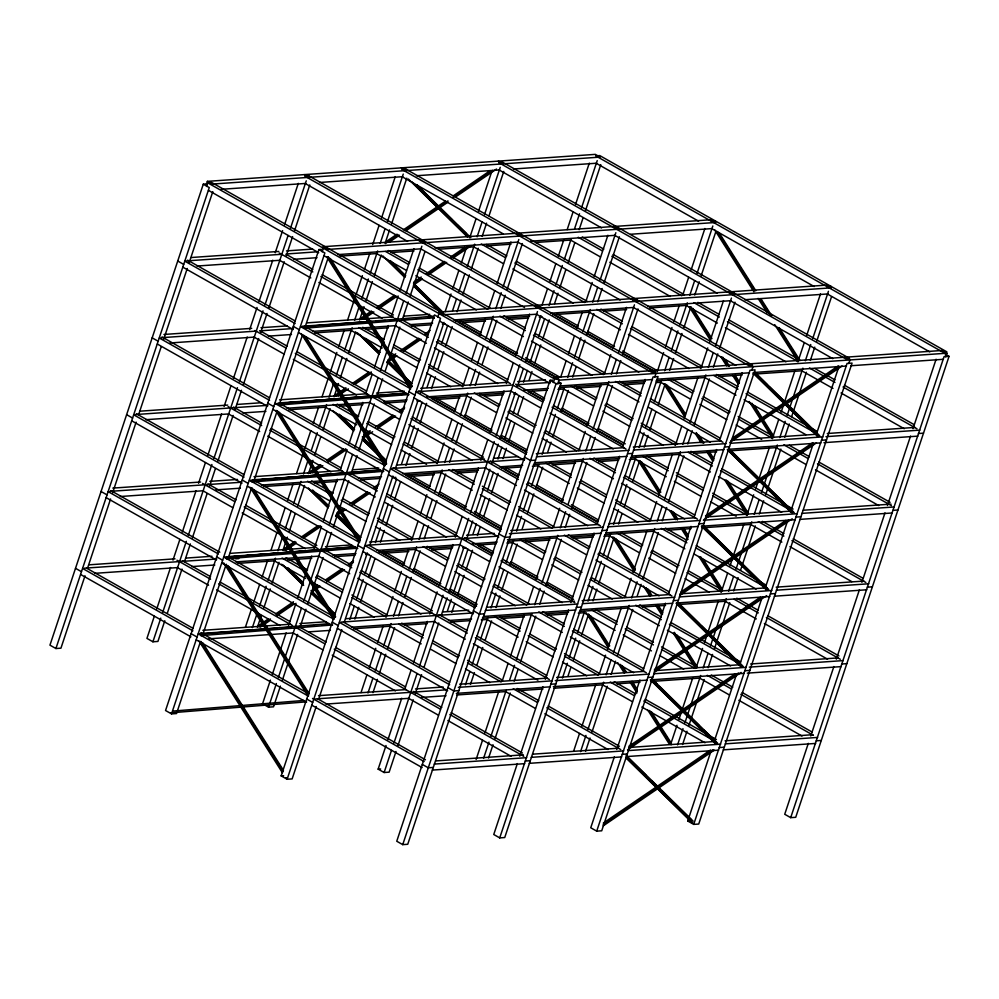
<?xml version="1.0" encoding="UTF-8"?>
<svg xmlns="http://www.w3.org/2000/svg" width="999" height="999" viewBox="0 0 999 999"><rect width="100%" height="100%" fill="white"/><g stroke="black" fill="none" stroke-linecap="round" stroke-linejoin="round"><path stroke-width="1.5" d="M207.043 183.941L203.284 184.203L49.95 645.154L55.919 648.526L60.939 648.176L85.015 575.786M206.169 184.952L207.367 181.356L595.342 154.37L600.162 157.105L212.188 184.078L207.367 181.356M206.556 186.451L207.755 182.854L211.8 182.567L558.603 378.671L554.57 378.946L207.755 182.854M55.919 648.526L209.266 187.575L203.284 184.203M87.475 568.394L110.577 498.963M112.537 493.044L136.126 422.14M138.586 414.747L161.189 346.79M163.649 339.398L187.238 268.481M189.211 262.575L212.799 191.658M154.321 616.246L146.94 638.398L152.909 641.783L157.929 641.433L164.81 620.754M156.768 608.853L170.529 567.494M172.989 560.102L179.87 539.423M182.33 532.03L196.091 490.659M198.551 483.279L205.432 462.599M207.879 455.207L221.641 413.836M224.101 406.456L230.981 385.764M233.441 378.384L247.203 337.013M249.663 329.633L257.03 307.467M258.991 301.561L272.752 260.19M275.212 252.797L282.592 230.644M284.553 224.738L298.314 183.366M152.909 641.783L160.777 618.144M162.75 612.237L186.338 541.321M188.299 535.414L211.888 464.498M213.861 458.578L237.45 387.674M239.41 381.755L262.999 310.839M264.972 304.932L288.074 235.502M290.522 228.109L306.256 180.831M167.27 613.361L182.005 569.043M184.465 561.65L190.359 543.931M192.332 538.011L207.068 493.693M209.528 486.301L215.434 468.581M217.882 461.188L233.117 415.397M235.09 409.478L241.471 390.272M243.444 384.365L258.679 338.561M260.639 332.655L267.033 313.449M268.993 307.542L284.228 261.738M286.201 255.831L292.595 236.626M294.555 230.719L309.79 184.915M321.391 249.388L318.893 249.563L165.547 710.514L171.528 713.885L176.536 713.548L200.125 642.632M322.165 251.823L323.364 248.214L327.397 247.939M171.528 713.885L324.862 252.947L318.893 249.563M203.072 633.766L226.174 564.323M228.147 558.416L251.236 488.973M253.696 481.593L277.285 410.676M279.258 404.77L302.347 335.327M305.307 326.461L328.396 257.03M245.404 627.235L251.311 609.502M253.758 602.11L259.665 584.39M262.125 576.997L267.52 560.751M270.966 550.399L276.86 532.679M279.32 525.287L285.214 507.554M287.675 500.174L293.082 483.916M296.528 473.576L302.909 454.37M304.882 448.464L310.776 430.731M313.236 423.351L318.644 407.093M322.078 396.753L328.471 377.547M330.432 371.64L336.825 352.435M338.786 346.528L344.193 330.269M347.64 319.93L354.021 300.724M355.994 294.817L362.375 275.612M364.348 269.693L369.755 253.446M372.702 244.58L379.083 225.374M381.543 217.994L395.304 176.623M252.36 627.647L256.793 614.36M259.74 605.494L266.121 586.288M268.094 580.369L275.462 558.216M277.922 550.824L282.342 537.524M285.289 528.671L291.196 510.939M293.644 503.546L301.024 481.393M303.484 474.001L307.904 460.701M311.338 450.362L317.245 432.629M319.205 426.723L326.573 404.558M329.033 397.177L333.454 383.878M336.401 375.012L342.307 357.292M344.755 349.9L352.135 327.734M354.595 320.354L359.016 307.055M361.963 298.189L368.356 278.983M370.317 273.077L377.684 250.911M380.144 243.531L385.065 228.759M387.525 221.366L403.246 174.088M257.38 627.297L261.313 615.484M263.761 608.091L270.155 588.886M272.115 582.979L278.996 562.3M282.929 550.474L287.362 537.187M289.323 531.268L295.217 513.548M297.677 506.156L304.558 485.477M308.491 473.651L312.912 460.352M314.872 454.445L320.779 436.713M323.239 429.333L330.12 408.653M334.041 396.828L338.474 383.529M340.434 377.622L346.828 358.416M348.788 352.51L355.669 331.818M359.603 320.005L364.023 306.705M365.996 300.799L372.377 281.593M374.35 275.687L381.231 254.995M385.152 243.182L389.585 229.882M391.546 223.976L406.78 178.172M270.404 680.132L262.55 703.771L268.519 707.142L273.526 706.805L280.407 686.113M272.377 674.225L286.139 632.854M288.599 625.474L295.966 603.309M297.927 597.402L311.688 556.031M314.148 548.638L321.516 526.485M323.489 520.579L337.25 479.208M340.197 470.342L347.078 449.662M349.038 443.743L362.799 402.385M365.759 393.519L372.14 374.313M374.6 366.92L381.968 344.767M382.954 341.808L388.361 325.562M391.308 316.695L398.189 296.004M400.162 290.097L413.911 248.726M268.519 707.142L276.386 683.516M278.346 677.597L301.448 608.166M303.908 600.774L326.998 531.343M329.458 523.951L352.56 454.508M355.02 447.127L378.109 377.684M380.569 370.304L403.671 300.861M406.131 293.481L421.853 246.204M282.38 680.207L297.615 634.402M300.075 627.022L305.969 609.29M307.929 603.384L323.164 557.579M325.624 550.199L331.518 532.467M333.491 526.56L348.726 480.756M351.186 473.376L357.08 455.644M359.041 449.737L374.275 403.933M376.735 396.541L382.629 378.821M385.09 371.428L399.837 327.11M402.297 319.717L408.191 301.985M410.152 296.079L424.9 251.76M281.156 775.886L434.49 314.935L440.472 318.306L287.125 779.257L281.156 775.886L283.666 775.711M437.762 317.183L438.961 313.586L443.007 313.299M445.117 311.713L451.011 293.981M452.984 288.074L458.878 270.342M461.338 262.949L466.246 248.177M469.692 237.837L476.086 218.631M478.533 211.251L491.808 171.353M316.221 706.518L292.145 778.908L287.125 779.257M318.681 699.125L341.783 629.695M344.23 622.302L367.332 552.872M369.792 545.479L392.894 476.036M395.342 468.656L417.957 400.699M420.417 393.306L444.006 322.39M349.85 619.43L354.27 606.131M356.73 598.751L363.124 579.545M365.085 573.626L370.979 555.906M375.412 542.607L380.319 527.834M382.292 521.928L388.186 504.195M390.646 496.803L396.541 479.083M401.448 464.298L405.382 452.485M407.842 445.092L414.235 425.886M416.196 419.98L422.09 402.247M427.01 387.475L430.944 375.661M433.404 368.269L439.298 350.549M441.758 343.156L447.652 325.424M452.572 310.652L456.493 298.838M458.953 291.446L464.847 273.714M467.307 266.333L474.687 244.168M477.135 236.788L482.055 222.015M484.515 214.623L500.237 167.345M354.857 619.08L358.791 607.267M360.764 601.348L366.658 583.628M369.118 576.236L375.012 558.503M380.419 542.257L384.353 530.444M386.313 524.525L392.707 505.319M394.667 499.413L400.562 481.68M405.969 465.434L409.902 453.608M411.875 447.702L418.256 428.496M420.229 422.589L426.61 403.384M431.531 388.611L435.464 376.785M437.924 369.405L443.818 351.673M445.779 345.766L452.172 326.561M457.08 311.788L461.014 299.962M462.987 294.056L469.368 274.85M471.341 268.943L478.221 248.252M482.155 236.438L486.575 223.139M489.035 215.747L503.771 171.428M361.014 692.594L366.908 674.862M369.368 667.482L375.761 648.276M377.722 642.369L383.129 626.111M386.076 617.245L392.957 596.565M394.93 590.659L401.311 571.453M403.284 565.534L408.678 549.288M411.638 540.422L418.019 521.216M420.479 513.823L426.873 494.617M428.833 488.711L434.24 472.465M437.187 463.598L444.068 442.919M446.041 437L451.935 419.28M454.395 411.888L459.802 395.641M462.749 386.775L469.13 367.57M471.59 360.177L477.485 342.445M479.945 335.065L485.352 318.818M488.798 308.466L494.692 290.746M497.152 283.354L510.914 241.983M367.969 693.019L372.877 678.246M375.337 670.853L381.243 653.134M383.691 645.741L391.071 623.576M393.519 616.196L398.439 601.423M400.899 594.03L406.793 576.298M409.253 568.918L416.62 546.753M419.081 539.373L424.001 524.587M426.448 517.207L432.355 499.475M434.802 492.095L442.182 469.93M444.642 462.537L449.55 447.764M452.01 440.384L457.904 422.652M460.364 415.272L467.732 393.107M470.192 385.714L475.599 369.468M477.559 363.561L483.466 345.829M485.926 338.436L493.294 316.283M495.754 308.891L501.161 292.645M503.121 286.738L518.843 239.46M372.977 692.669L377.397 679.37M379.37 673.463L385.751 654.258M387.724 648.351L394.605 627.659M398.539 615.846L402.959 602.547M404.92 596.64L411.313 577.434M413.274 571.528L420.154 550.836M424.088 539.023L428.521 525.724M430.969 518.331L436.875 500.611M438.836 494.692L445.716 474.013M449.65 462.2L454.07 448.901M456.031 442.994L462.425 423.776M464.885 416.396L471.278 397.19M475.199 385.364L479.632 372.078M482.08 364.685L487.987 346.953M489.947 341.046L496.828 320.367M500.761 308.541L505.182 295.242M507.155 289.335L522.39 243.544M396.016 751.485L389.135 772.165L384.116 772.514L378.146 769.143L386.014 745.504M387.974 739.585L401.735 698.226M404.682 689.36L411.076 670.154M413.536 662.762L427.297 621.39M429.757 614.01L437.125 591.845M439.085 585.938L452.847 544.567M455.307 537.187L462.187 516.495M464.647 509.115L478.409 467.744M480.869 460.364L487.749 439.672M490.197 432.292L503.958 390.921M506.418 383.541L513.299 362.849M515.759 355.469L529.52 314.098M384.116 772.514L391.496 750.349M393.956 742.969L417.045 673.526M419.505 666.146L443.094 595.229M445.067 589.31L468.656 518.406M470.616 512.487L494.205 441.57M496.178 435.664L519.767 364.747M521.728 358.841L537.462 311.563M542.107 304.97L547.514 288.711M549.974 281.331L555.869 263.599M558.329 256.206L563.736 239.96M567.182 229.62L573.076 211.888M575.536 204.495L589.298 163.137M397.977 745.579L413.211 699.775M415.184 693.868L421.566 674.662M424.026 667.27L438.773 622.951M441.233 615.559L447.127 597.827M449.088 591.92L463.836 547.602M466.296 540.209L472.677 521.003M475.137 513.623L489.885 469.293M491.845 463.386L498.239 444.18M500.199 438.274L515.434 392.47M517.407 386.563L523.301 368.831M525.761 361.451L540.996 315.647M447.34 611.213L451.261 599.388M453.721 592.007L459.615 574.275M462.075 566.883L467.969 549.163M472.889 534.39L476.336 524.038M479.283 515.184L485.177 497.452M487.637 490.059L493.531 472.34M497.952 459.041L501.885 447.215M504.832 438.349L510.739 420.629M513.186 413.236L519.093 395.504M523.513 382.217L527.447 370.392M530.394 361.526L536.288 343.806M538.748 336.413L544.642 318.681M549.063 305.382L553.983 290.609M555.943 284.703L562.337 265.497M564.298 259.59L571.178 238.898M574.625 228.559L579.532 213.786M581.505 207.879L597.227 160.602M451.848 612.337L454.807 603.471M457.754 594.605L464.135 575.399M466.108 569.492L472.49 550.287M477.41 535.514L480.357 526.648M483.803 516.308L489.697 498.576M491.658 492.669L498.051 473.464M502.972 458.691L506.406 448.351M508.866 440.959L514.76 423.226M517.707 414.373L523.613 396.64M529.008 380.382L531.967 371.528M534.915 362.662L540.809 344.93M542.769 339.023L549.163 319.817M554.57 303.559L558.016 293.219M559.977 287.312L565.871 269.58M568.331 262.2L574.725 242.982M579.145 229.695L583.079 217.869M585.526 210.489L600.774 164.685M552.597 380.119L550.099 380.294L396.753 841.245L402.734 844.63L407.742 844.28L561.076 383.329L558.691 381.98M553.371 382.555L554.57 378.946M402.734 844.63L556.068 383.678L561.076 383.329M557.792 383.778L558.99 380.169L946.965 353.196L945.766 356.805M560.726 377.073L566.133 360.826M568.581 353.434L574.487 335.701M576.935 328.321L582.342 312.063M585.789 301.723L592.17 282.517M594.143 276.611L607.904 235.24M465.447 684.802L469.88 671.503M472.327 664.11L478.234 646.378M480.694 638.998L488.061 616.833M491.008 607.966L495.929 593.194M497.889 587.287L503.783 569.555M506.243 562.175L513.611 540.009M516.57 531.143L521.478 516.371M523.451 510.464L529.345 492.732M531.805 485.352L538.686 464.66M542.12 454.32L547.04 439.548M549 433.641L555.394 414.435M557.355 408.529L564.235 387.837M567.682 377.497L572.589 362.724M574.562 356.818L580.943 337.612M582.917 331.693L590.284 309.54M592.744 302.148L597.652 287.375M600.112 279.982L615.846 232.717M470.467 684.452L474.4 672.627M476.848 665.247L482.754 647.514M485.202 640.122L491.595 620.916M496.016 607.629L499.95 595.804M501.923 589.897L507.817 572.165M510.277 564.785L517.157 544.093M522.065 529.32L525.012 520.454M527.472 513.074L533.866 493.868M535.826 487.949L542.707 467.27M547.627 452.497L551.061 442.157M553.034 436.238L558.928 418.519M561.388 411.126L568.269 390.447M572.689 377.147L576.123 366.808M578.583 359.415L584.977 340.209M586.937 334.303L593.818 313.624M597.752 301.798L602.172 288.499M604.145 282.592L619.38 236.8M476.123 759.44L482.517 740.234M484.965 732.841L498.726 691.483M502.172 681.131L508.066 663.411M510.526 656.018L524.288 614.647M527.722 604.308L533.628 586.588M536.088 579.195L549.85 537.824M553.284 527.484L559.677 508.279M561.638 502.372L575.399 461.001M578.846 450.661L585.227 431.456M587.2 425.549L600.961 384.178M604.395 373.838L610.789 354.633M612.749 348.726L626.51 307.355M483.566 758.378L488.973 742.132M490.946 736.226L506.181 690.421M509.615 680.082L514.535 665.309M516.495 659.402L531.73 613.598M534.677 604.732L540.084 588.486M542.057 582.567L557.779 535.302M560.239 527.909L565.646 511.663M568.106 504.27L583.341 458.466M585.801 451.086L590.709 436.313M593.169 428.921L608.891 381.643M611.351 374.263L616.271 359.49M618.718 352.098L634.452 304.82M488.586 758.041L493.007 744.742M494.967 738.823L510.202 693.031M514.135 681.206L518.069 669.392M520.529 662L535.764 616.208M539.697 604.383L544.118 591.083M546.078 585.177L561.313 539.385M565.247 527.559L569.68 514.26M571.64 508.354L586.875 462.549M590.809 450.736L595.229 437.437M597.202 431.531L612.437 385.726M616.358 373.913L620.791 360.614M622.752 354.707L637.986 308.903M517.345 763.586L493.756 834.502L499.725 837.886L504.732 837.537L658.066 376.586L653.059 376.935L499.725 837.886M519.792 756.206L542.894 686.763M545.354 679.37L568.456 609.939M570.916 602.547L594.005 533.116M596.952 524.25L619.567 456.293M622.514 447.427L645.117 379.458M654.795 377.035L655.981 373.426L651.173 370.704M657.217 371.803L663.611 352.597M665.584 346.69L671.965 327.485M673.938 321.578L679.332 305.319M682.779 294.98L688.673 277.26M691.133 269.867L704.894 228.496M562.449 678.059L567.357 663.274M569.33 657.367L575.711 638.161M577.684 632.255L584.565 611.575M587.999 601.223L592.919 586.45M594.88 580.544L601.273 561.338M603.234 555.432L610.614 533.266M613.561 524.4L618.468 509.627M620.441 503.721L626.823 484.515M628.796 478.608L636.163 456.443M639.11 447.577L644.03 432.804M645.991 426.898L651.897 409.165M654.345 401.773L661.725 379.62M664.672 370.754L669.093 357.455M671.553 350.075L677.934 330.869M679.907 324.95L687.275 302.797M689.735 295.404L694.655 280.632M697.102 273.239L712.836 225.974M567.944 676.223L570.891 667.357M573.351 659.977L579.745 640.771M581.705 634.865L588.586 614.173M593.006 600.874L596.94 589.06M598.913 583.154L604.807 565.422M607.267 558.029L613.648 538.823M618.568 524.05L622.015 513.711M624.462 506.331L630.369 488.598M632.817 481.206L639.697 460.527M644.13 447.227L648.051 435.414M650.024 429.495L655.918 411.775M658.378 404.383L664.772 385.177M669.68 370.404L673.613 358.591M675.574 352.672L681.967 333.466M683.928 327.56L690.809 306.88M694.742 295.055L699.175 281.755M701.136 275.849L715.883 231.531M573.613 751.223L579.507 733.491M581.967 726.098L595.729 684.74M599.163 674.387L605.556 655.182M607.517 649.275L621.278 607.904M624.725 597.564L631.106 578.359M633.079 572.452L646.84 531.081M650.274 520.741L656.668 501.535M658.628 495.629L672.389 454.258M675.336 445.392L681.73 426.186M684.19 418.806L697.951 377.435M700.898 368.569L707.779 347.889M709.74 341.983L723.501 300.612M580.569 751.635L585.963 735.389M587.936 729.482L603.658 682.205M606.118 674.812L611.038 660.039M613.486 652.659L629.22 605.382M631.68 597.989L637.087 581.743M639.048 575.824L654.77 528.558M657.23 521.166L662.15 506.393M664.61 499.001L680.331 451.723M682.792 444.343L687.699 429.57M690.159 422.177L705.893 374.9M708.341 367.52L713.261 352.747M715.721 345.354L731.443 298.077M585.576 751.298L589.997 737.999M591.957 732.08L607.205 686.288M611.126 674.462L615.559 661.176M617.519 655.257L632.754 609.465M637.175 596.166L641.108 584.34M643.081 578.433L658.316 532.642M662.237 520.816L666.67 507.517M668.631 501.61L683.865 455.806M687.799 443.993L692.22 430.694M694.193 424.787L709.427 378.983M713.361 367.17L717.781 353.871M719.742 347.964L734.977 302.16M614.335 756.842L590.746 827.759L596.715 831.143L601.723 830.793L755.069 369.842L750.049 370.192L596.715 831.143M616.795 749.462L639.884 680.019M642.844 671.153L665.446 603.196M668.393 594.33L691.008 526.373M693.955 517.507L716.558 449.55M719.505 440.684L742.12 372.714M751.785 370.292L752.984 366.683L748.164 363.961M670.604 744.48L676.985 725.274M678.958 719.355L692.719 677.996M696.153 667.644L702.547 648.438M704.507 642.532L706.967 635.152M707.954 632.192L718.269 601.161M721.216 592.307L727.609 573.101M730.069 565.709L732.529 558.316M733.503 555.369L743.83 524.338M746.777 515.472L753.658 494.792M755.619 488.886L769.38 447.515M772.339 438.648L778.721 419.443M781.181 412.063L783.641 404.67M784.615 401.723L794.942 370.691M797.889 361.825L804.282 342.62M806.742 335.239L820.504 293.868M677.559 744.892L682.966 728.646M684.927 722.739L700.649 675.461M703.109 668.069L708.029 653.296M710.489 645.916L726.211 598.638M728.671 591.246L733.578 576.473M736.038 569.08L751.772 521.803M754.22 514.423L759.14 499.65M761.6 492.257L777.322 444.98M779.782 437.599L785.189 421.341M787.15 415.434L802.884 368.156M805.331 360.776L810.738 344.518M812.711 338.611L828.433 291.333M682.567 744.542L686.987 731.256M688.96 725.336L704.195 679.545M708.129 667.719L712.549 654.432M714.51 648.513L729.745 602.722M733.678 590.896L738.099 577.597M740.559 570.217L747.439 549.525M748.426 546.578L755.306 525.899M759.24 514.073L763.661 500.774M765.621 494.867L780.856 449.063M784.789 437.25L789.21 423.951M791.67 416.571L806.418 372.24M810.351 360.427L814.772 347.128M816.732 341.221L831.48 296.89M693.706 824.387L847.052 363.449L852.06 363.099L698.726 824.05L693.706 824.387L687.737 821.016L710.838 751.573M714.273 741.233L736.388 674.75M739.834 664.41L761.45 599.4M765.384 587.587L787.499 521.103M790.446 512.237L813.061 444.28M816.495 433.941L838.611 367.457M848.775 363.549L849.974 359.94L845.154 357.217M808.316 743.356L784.727 814.272L790.696 817.644L795.716 817.307L949.05 356.356L945.466 354.32M810.776 735.976L833.878 666.533M836.338 659.14L859.427 589.71M861.887 582.317L884.989 512.887M887.449 505.494L910.539 436.063M912.999 428.671L936.1 359.228M790.696 817.644L944.043 356.705L949.05 356.356M945.379 355.294L946.577 351.698L599.775 155.594L595.729 155.881L942.532 351.973L946.577 351.698M385.552 242.008L397.04 234.178M403.421 229.82L445.542 201.099M453.209 195.879L490.222 170.629M385.427 243.531L398.189 234.827M404.583 230.482L447.977 200.886M453.084 197.402L492.657 170.417M389.298 242.158L399.5 235.202M405.894 230.844L448.014 202.123M455.669 196.89L496.528 169.043M359.99 318.831L371.478 311.001M376.586 307.517L394.455 295.329M413.611 282.28L421.266 277.048M426.373 273.564L444.243 261.388M450.624 257.03L464.672 247.452M384.278 303.534L386.838 301.798M361.151 319.493L372.639 311.651M379.021 307.305L395.616 295.991M413.486 283.803L421.153 278.571M427.535 274.226L445.404 262.038M451.785 257.68L468.381 246.366M363.736 318.993L373.951 312.025M379.058 308.541L396.928 296.353M413.524 285.04L422.452 278.946M428.846 274.588L446.715 262.4M453.096 258.054L470.966 245.866M334.44 395.666L345.929 387.824M352.31 383.479L368.906 372.152M389.323 358.229L395.716 353.871M400.824 350.399L418.693 338.211M425.075 333.853L430.182 330.369M338.299 394.293L342.133 391.683M357.455 381.231L363.836 376.873M335.589 396.316L345.804 389.348M353.459 384.128L371.341 371.94M387.937 360.627L395.592 355.407M403.246 350.174L419.842 338.861M426.223 334.503L428.783 332.767M338.174 395.816L348.389 388.848M354.77 384.49L371.366 373.176M386.688 362.737L396.903 355.769M403.284 351.411L421.153 339.235M307.605 473.351L320.367 464.647M326.748 460.302L343.344 448.988M363.773 435.052L370.154 430.706M375.262 427.222L393.131 415.035M399.513 410.676L404.62 407.192M315.297 469.368L317.844 467.632M310.04 473.139L321.528 465.309M327.909 460.951L345.779 448.763M363.648 436.575L370.03 432.23M377.697 426.998L394.293 415.684M400.674 411.338L404.508 408.716M312.625 472.639L322.839 465.671M327.947 462.187L345.816 450M362.412 438.686L372.627 431.718M377.722 428.246L395.604 416.059M283.329 549.313L294.817 541.47M301.198 537.125L317.794 525.811M336.938 512.749L343.319 508.391M349.7 504.045L367.582 491.858M373.963 487.5L379.071 484.028M284.478 549.962L295.966 542.132M302.347 537.774L320.229 525.586M336.825 514.273L344.48 509.053M352.135 503.833L368.731 492.507M375.112 488.161L377.672 486.413M285.789 550.337L296.004 543.369M303.659 538.149L320.254 526.835M335.577 516.383L345.791 509.415M352.172 505.069L370.042 492.882M257.767 626.136L267.982 619.168M275.637 613.948L293.506 601.76M312.662 588.698L317.769 585.227M325.424 579.994L342.02 568.681M348.401 564.335L353.509 560.851M258.928 626.785L270.417 618.955M276.798 614.597L293.394 603.284M311.263 591.096L318.918 585.876M326.586 580.656L343.181 569.33M349.563 564.984L353.384 562.375M260.24 627.16L270.442 620.192M276.835 615.846L294.705 603.658M311.301 592.332L320.229 586.238M326.611 581.893L344.493 569.705M732.354 438.111L838.311 365.859M763.024 418.456L765.584 416.72M780.906 406.268L784.727 403.658M800.049 393.206L803.883 390.597M812.811 384.503L815.371 382.767M821.752 378.409L824.3 376.673M831.967 371.453L834.515 369.705M730.956 440.509L839.472 366.508M729.72 442.619L842.057 366.009M705.519 515.809L812.749 442.682M705.406 517.332L813.91 443.331M704.158 519.443L816.495 442.832M681.243 591.758L785.926 520.379M694.043 584.29L696.603 582.554M711.912 572.102L715.746 569.492M752.771 544.255L755.319 542.507M762.974 537.287L765.534 535.539M679.844 594.155L788.361 520.167M679.882 595.392L792.219 518.793M654.407 669.455L760.364 597.202M688.91 647.19L691.47 645.454M697.851 641.096L701.673 638.486M716.995 628.034L720.828 625.424M748.913 606.281L751.46 604.532M654.295 670.978L762.799 596.99M654.32 672.215L766.658 595.616M628.858 746.278L734.814 674.025M644.205 737.075L646.765 735.326M683.778 710.089L687.612 707.479M693.993 703.121L696.553 701.385M722.077 683.978L725.911 681.355M628.733 747.801L738.523 672.939M627.497 749.912L741.108 672.439M603.296 823.101L710.526 749.987M603.184 824.625L712.961 749.762M603.209 825.873L714.273 750.137M301.386 326.898L433.229 316.196M304.608 328.221L434.328 317.707M275.824 403.721L406.131 393.144M276.798 403.658L341.945 398.364M345.055 398.114L405.544 393.206M279.046 405.045L408.766 394.53M250.274 480.544L380.569 469.967M251.236 480.482L379.995 470.029M251.948 482.005L383.791 471.291M224.713 557.367L355.02 546.79M225.687 557.305L352.884 546.977M226.386 558.828L357.654 548.176M199.163 634.19L329.458 623.613M200.824 635.651L332.679 624.949M173.601 711.026L303.896 700.449M306.543 701.835L170.617 712.849L171.591 712.786M220.966 189.323L305.644 183.441M319.493 182.48L402.634 176.698M416.496 175.737L499.625 169.955M513.486 168.993L596.615 163.212M420.354 241.471L424.388 241.196M517.345 234.728L521.391 234.453M614.335 227.984L618.381 227.71M711.325 221.241L715.371 220.966M191.046 257.53L278.808 251.436M286.501 250.899L312.675 249.076M186.626 260.901L282.08 254.258M286.701 253.946L317.495 251.798M338.112 254.583L421.241 248.801M435.102 247.839L518.244 242.058M530.556 241.209L615.234 235.314M630.631 234.253L712.225 228.571M196.953 266.046L280.082 260.264M293.943 259.303L317.033 257.692M340.135 256.094L377.085 253.521M390.934 252.56L414.023 250.949M438.661 249.238L474.075 246.778M486.388 245.916L511.026 244.206M535.651 242.495L571.066 240.035M306.656 322.902L392.869 316.908M403.646 316.159L429.82 314.335M535.951 306.843L539.997 306.556M632.954 300.1L636.987 299.812M729.944 293.356L733.978 293.069M826.935 286.613L830.968 286.326M163.961 334.465L251.711 328.359M260.951 327.722L287.125 325.899M302.235 326.261L371.516 321.453M376.136 321.129L385.364 320.479M389.985 320.167L397.689 319.63M403.846 319.205L408.466 318.881M416.158 318.344L420.779 318.019M428.471 317.482L433.091 317.17M161.076 337.724L256.531 331.081M259.603 330.869L293.481 328.521M453.708 319.955L536.85 314.173M550.699 313.211L633.841 307.43M647.702 306.468L730.831 300.687M744.692 299.725L827.821 293.943M312.55 331.406L395.691 325.637M409.54 324.663L432.642 323.064M455.731 321.453L492.682 318.881M506.543 317.919L529.632 316.321M552.722 314.71L589.672 312.138M603.533 311.176L626.623 309.578M649.712 307.967L686.663 305.394M169.855 342.982L254.533 337.088M268.381 336.126L291.483 334.515M314.573 332.917L351.523 330.344M365.384 329.383L388.474 327.772M411.563 326.173L431.58 324.775M442.357 324.026L445.442 323.813M462.375 322.64L485.464 321.029M508.553 319.43L528.571 318.032M539.348 317.282L542.432 317.07M420.716 388.374L508.466 382.267M517.707 381.63L545.417 379.707M279.558 399.837L367.307 393.731M376.548 393.082L404.258 391.158M417.832 391.633L513.286 384.99M516.371 384.777L550.237 382.43M139.935 411.188L227.697 405.082M236.925 404.445L261.563 402.722M279.757 402.872L342.882 398.489M349.038 398.064L358.279 397.415M362.887 397.09L370.592 396.566M376.748 396.128L381.368 395.816M389.061 395.279L395.217 394.842M401.386 394.418L406.006 394.093M135.514 414.548L230.969 407.917M232.505 407.804L267.919 405.344M560.077 385.964L652.447 379.533M657.067 379.22L749.437 372.789M754.058 372.477L846.44 366.046M851.061 365.734L943.431 359.303M426.61 396.878L511.288 390.996M523.613 390.134L548.239 388.424M559.015 387.674L608.279 384.253M622.14 383.291L645.229 381.68M656.006 380.931L705.282 377.51M719.13 376.548L742.232 374.937M753.009 374.188L802.272 370.766M287 408.241L370.13 402.46M383.991 401.498L407.08 399.887M431.718 398.176L467.12 395.716M479.445 394.855L504.07 393.144M528.708 391.433L547.177 390.147M557.954 389.398L564.123 388.973M576.435 388.112L601.073 386.401M624.163 384.79L644.18 383.404M656.493 382.542L661.113 382.23M145.842 419.692L228.971 413.911M242.832 412.949L265.921 411.351M289.023 409.74L325.961 407.167M339.822 406.206L362.912 404.607M384.465 403.109L406.019 401.61M416.795 400.861L419.88 400.636M436.813 399.463L459.915 397.864M484.54 396.141L503.021 394.855M513.798 394.106L516.87 393.893M536.313 453.733L624.075 447.639M633.316 446.99L721.066 440.896M731.842 440.147L816.52 434.253M827.297 433.504L915.047 427.41M396.703 465.084L484.453 458.991M493.693 458.341L518.331 456.63M536.513 456.78L628.895 450.362M633.503 450.037L725.886 443.618M730.506 443.294L822.876 436.875M825.961 436.663L919.867 430.132M253.996 476.66L341.758 470.554M352.535 469.805L378.708 467.982M392.282 468.456L487.737 461.825M489.273 461.713L524.687 459.253M112.837 488.111L200.599 482.017M209.84 481.368L237.55 479.445M252.66 479.807L317.32 475.312M321.94 474.987L331.181 474.35M335.801 474.026L343.494 473.489M351.186 472.952L355.806 472.639M361.963 472.202L368.132 471.778M374.288 471.353L380.444 470.929M535.526 460.152L530.506 460.502L524.537 457.117M627.509 453.758L632.517 453.409M724.5 447.015L729.507 446.665M821.49 440.272L826.498 439.922M918.481 433.529L923.488 433.179M109.965 491.371L205.419 484.74M206.955 484.627L240.821 482.28M534.515 462.787L626.897 456.368M631.518 456.043L723.888 449.625M728.508 449.3L820.878 442.882M823.963 442.657L917.869 436.126M402.597 473.601L485.739 467.819M499.587 466.858L522.689 465.247M533.466 464.498L582.729 461.076M596.59 460.114L619.68 458.504M630.456 457.754L679.72 454.333M693.581 453.371L716.67 451.76M730.531 450.799L776.71 447.589M261.438 485.064L344.58 479.283M358.429 478.321L381.531 476.71M406.156 475L441.57 472.539M455.419 471.578L478.521 469.967M501.61 468.356L521.628 466.97M532.405 466.221L538.561 465.796M552.422 464.835L575.511 463.224M598.601 461.613L618.618 460.227M629.395 459.478L635.551 459.053M120.28 496.515L203.421 490.734M215.734 489.885L240.372 488.174M263.461 486.563L300.412 483.991M314.26 483.029L337.362 481.431M360.452 479.82L380.469 478.434M392.782 477.572L395.866 477.36M411.263 476.286L434.353 474.687M457.442 473.076L477.46 471.69M510.764 530.569L598.513 524.463M609.29 523.713L695.516 517.719M706.293 516.97L792.507 510.976M803.283 510.227L891.033 504.12M369.605 542.02L457.355 535.926M466.595 535.277L494.305 533.354M509.415 533.716L603.334 527.185M607.954 526.86L700.324 520.442M703.408 520.229L797.314 513.698M801.935 513.374L894.317 506.955M229.982 553.371L316.196 547.377M325.437 546.74L351.611 544.917M366.72 545.279L497.589 536.188M88.824 564.835L175.037 558.841M185.814 558.091L211.988 556.268M228.646 556.53L291.77 552.135M294.842 551.923L304.083 551.286M308.703 550.961L316.396 550.424M325.637 549.787L328.721 549.562M334.877 549.138L341.034 548.713M348.726 548.176L353.346 547.852M509.965 536.975L504.957 537.325L498.988 533.953M601.947 530.581L606.955 530.232M698.938 523.838L703.958 523.488M795.928 517.095L800.948 516.745M892.931 510.352L897.939 510.002M84.403 568.194L216.808 558.99M507.43 539.722L601.336 533.191M605.956 532.867L698.326 526.448M701.41 526.236L795.329 519.705M799.937 519.38L892.319 512.962M235.689 558.841L238.761 558.628M377.048 550.424L460.177 544.642M472.49 543.793L497.127 542.082M507.904 541.333L557.167 537.899M571.028 536.938L594.118 535.339M604.894 534.59L654.17 531.156M668.019 530.194L691.108 528.596M701.885 527.847L751.161 524.413M235.889 561.888L319.018 556.106M332.879 555.144L355.969 553.533M379.058 551.935L416.009 549.363M429.87 548.401L452.959 546.79M477.597 545.079L496.066 543.793M506.843 543.044L513.011 542.619M525.324 541.758L549.949 540.047M573.051 538.449L593.069 537.05M603.846 536.301L610.002 535.876M94.73 573.339L177.859 567.569M191.721 566.595L214.81 564.997M237.899 563.386L274.85 560.826M287.175 559.964L311.8 558.254M334.902 556.643L354.907 555.257M365.684 554.507L368.768 554.295M385.701 553.109L408.791 551.51M431.893 549.9L451.91 548.513M462.687 547.764L465.759 547.552M486.75 607.28L574.5 601.186M582.205 600.649L669.954 594.542M682.267 593.693L766.945 587.799M776.186 587.162L863.935 581.056M345.592 618.743L431.805 612.749M442.582 612L468.756 610.177M485.402 610.439L577.784 604.008M582.392 603.683L674.775 597.265M679.395 596.94L771.765 590.521M776.385 590.197L868.755 583.778M202.884 630.307L290.647 624.2M299.887 623.563L326.049 621.74M341.171 622.102L473.563 612.899M200.012 633.566L264.673 629.07M267.744 628.858L276.985 628.209M281.606 627.896L290.846 627.247M307.779 626.073L313.936 625.649M321.628 625.112L327.797 624.675M484.415 613.798L479.395 614.148L473.426 610.776M576.398 607.404L581.406 607.055M673.388 600.661L678.396 600.312M770.379 593.918L775.386 593.568M867.369 587.175L872.377 586.825M483.404 616.433L575.786 610.014M580.407 609.69L672.777 603.271M677.397 602.946L769.767 596.528M774.387 596.203L866.757 589.785M351.486 627.247L434.627 621.465M448.476 620.504L471.578 618.905M482.355 618.156L531.618 614.722M545.466 613.761L568.568 612.162M579.345 611.413L628.608 607.979M642.469 607.017L665.559 605.419M679.42 604.457L725.599 601.236M208.791 638.823L293.469 632.929M308.866 631.855L330.419 630.357M353.509 628.758L390.459 626.186M404.308 625.224L427.41 623.613M450.499 622.015L470.517 620.616M481.293 619.867L487.45 619.442M501.311 618.481L524.4 616.87M547.489 615.272L567.507 613.873M578.284 613.124L584.44 612.699M459.652 684.215L547.402 678.109M556.643 677.472L644.392 671.365M655.169 670.616L741.395 664.622M750.624 663.985L838.386 657.879M318.494 695.666L406.243 689.572M415.484 688.923L443.194 687M458.304 687.362L552.222 680.831M555.307 680.619L649.213 674.088M653.833 673.776L746.203 667.344M749.287 667.132L843.206 660.601M315.609 698.925L446.478 689.834M458.853 690.621L453.846 690.971L447.864 687.599M550.836 684.228L555.844 683.878M647.827 677.484L652.834 677.135M744.817 670.741L749.837 670.391M841.82 663.998L846.827 663.648M456.318 693.368L550.224 686.837M553.309 686.625L647.215 680.094M650.299 679.882L744.205 673.351M747.289 673.139L841.208 666.608M325.936 704.07L409.066 698.301M421.378 697.439L446.016 695.729M456.793 694.979L506.056 691.558M518.381 690.696L543.006 688.985M553.783 688.236L603.046 684.814M616.907 683.84L639.997 682.242M650.774 681.493L700.049 678.071M435.639 760.926L523.389 754.832M532.629 754.183L618.843 748.189M629.62 747.439L715.833 741.445M725.074 740.808L812.824 734.702M434.29 764.085L526.66 757.667M531.281 757.342L623.663 750.911M628.271 750.599L720.654 744.168M725.274 743.855L817.644 737.424M378.146 769.143L380.656 768.968M433.304 767.444L428.284 767.794L422.315 764.422M525.274 761.051L530.294 760.701M622.277 754.307L627.285 753.958M719.268 747.564L724.275 747.215M816.258 740.821L821.265 740.471M285.677 777.909L286.651 777.846M432.292 770.079L524.675 763.661M529.283 763.336L621.665 756.917M626.286 756.593L718.656 750.174M723.276 749.849L815.646 743.431M687.737 821.016L690.247 820.841M946.965 353.196L942.144 350.474L554.183 377.447L558.99 380.169M596.415 163.399L698.576 221.166M712.025 228.771L814.185 286.538M827.622 294.131L929.782 351.898M498.351 161.114L503.159 163.848M613.948 226.486L618.768 229.208M729.557 291.858L734.365 294.58M499.425 170.142L601.585 227.909M615.034 235.514L717.195 293.281M730.631 300.874L832.791 358.641M582.28 236.988L603.783 249.138M613.199 254.47L684.44 294.742M697.876 302.347L719.392 314.51M728.795 319.83L798.701 359.353M814.822 368.481L834.989 379.882M844.405 385.202L914.297 424.725M578.234 237.263L602.434 250.949M611.838 256.268L681.743 295.791M693.843 302.635L719.38 317.07M727.447 321.628L797.339 361.151M809.44 367.994L834.977 382.442M843.044 387L916.982 428.796M570.866 240.222L600.436 256.943M609.84 262.262L670.341 296.466M686.463 305.594L717.382 323.077M725.449 327.635L785.938 361.838M802.072 370.954L832.991 388.436M841.046 392.994L904.232 428.721M401.361 167.857L406.168 170.592M516.958 233.229L521.778 235.951M632.554 298.601L637.374 301.323M402.435 176.885L503.246 233.891M518.031 242.257L620.192 300.025M633.641 307.617L735.801 365.384M486.625 244.48L506.793 255.881M516.208 261.214L587.449 301.486M600.886 309.091L622.389 321.253M631.805 326.573L701.71 366.096M716.495 374.463L737.999 386.625M747.402 391.945L817.307 431.468M481.243 244.006L505.444 257.692M514.847 263.012L584.752 302.535M596.853 309.378L622.389 323.813M630.456 328.371L700.349 367.894M713.798 375.499L737.986 389.185M746.053 393.743L814.61 432.505M473.876 246.965L503.446 263.686M512.849 269.006L573.339 303.209M589.472 312.337L620.391 329.82M628.458 334.378L688.948 368.581M705.082 377.697L735.988 395.179M744.055 399.737L805.893 434.702M556.718 313.811L578.234 325.974M587.637 331.293L614.522 346.491M622.589 351.049L657.542 370.816M672.327 379.17L693.83 391.333M703.246 396.653L730.132 411.863M738.186 416.421L770.454 434.665M789.272 445.304L809.44 456.705M818.843 462.025L890.084 502.31M555.369 315.609L578.221 328.534M586.288 333.092L613.174 348.289M622.577 353.609L653.496 371.091M668.281 379.458L692.482 393.131M701.885 398.451L728.771 413.661M738.186 418.981L771.79 437.987M783.89 444.817L808.079 458.504M817.494 463.823L891.42 505.631M304.358 174.613L309.178 177.335M419.967 239.972L424.787 242.695M535.564 305.344L540.384 308.067M660.913 382.417L690.484 399.138M699.887 404.458L726.773 419.655M736.188 424.975L761.725 439.423M776.51 447.777L806.081 464.51M815.496 469.83L878.67 505.544M305.444 183.629L407.604 241.396M421.041 249.001L524.55 307.517M536.65 314.36L638.811 372.127M388.299 250.474L409.802 262.637M419.205 267.957L490.459 308.241M503.896 315.834L525.399 327.997M534.815 333.316L604.707 372.839M619.492 381.206L641.008 393.369M650.411 398.688L720.316 438.211M385.602 251.511L408.441 264.435M417.857 269.755L487.762 309.278M499.85 316.121L525.399 330.557M533.454 335.115L603.359 374.637M615.459 381.481L640.996 395.929M650.411 401.248L722.989 442.295M376.873 253.709L406.456 270.429M415.859 275.749L476.348 309.952M492.482 319.081L523.401 336.563M531.468 341.121L591.957 375.324M608.079 384.44L638.998 401.923M648.413 407.242L710.239 442.207M459.727 320.554L481.231 332.717M490.646 338.037L517.532 353.234M525.599 357.792L559.203 376.798M575.337 385.914L596.84 398.077M606.243 403.396L633.129 418.606M641.196 423.164L677.497 443.681M690.933 451.286L712.437 463.449M721.852 468.768L750.074 484.727M752.771 486.251L782.342 502.972M785.027 504.483L793.094 509.053M458.379 322.352L481.231 335.277M490.634 340.597L516.183 355.032M525.586 360.352L556.505 377.834M571.291 386.201L595.491 399.875M604.894 405.194L631.78 420.404M641.196 425.724L674.8 444.73M688.236 452.322L712.437 466.009M720.504 470.566L790.396 510.089M550.099 380.294L556.068 383.678M563.923 389.16L593.493 405.881M602.897 411.201L629.782 426.398M639.198 431.718L663.386 445.404M679.52 454.52L710.439 472.003M718.506 476.573L781.68 512.287M208.454 190.372L318.681 252.697M324.051 255.744L434.278 318.069M439.66 321.104L549.875 383.429M532.504 391.396L544.605 398.239M562.087 408.116L588.973 423.314M598.376 428.633L625.262 443.843M646.765 455.994L668.281 468.156M676.335 472.714L703.221 487.924M712.637 493.244L747.589 512.999M762.374 521.366L783.878 533.528M793.293 538.848L863.186 578.371M285.926 254.171L312.812 269.38M322.215 274.7L347.752 289.136M350.449 290.659L393.456 314.985M402.872 320.304L428.409 334.74M437.824 340.06L507.717 379.583M515.784 384.14L544.018 400.112M553.421 405.432L623.326 444.955M528.471 391.67L543.256 400.037M560.726 409.915L587.612 425.112M597.027 430.432L622.564 444.88M642.732 456.281L668.269 470.716M676.335 475.287L703.221 490.484M712.624 495.804L724.725 502.647M727.409 504.17L746.228 514.81M758.328 521.64L783.865 536.088M791.932 540.646L865.871 582.454M279.196 252.934L312.799 271.94M320.866 276.498L393.456 317.545M394.792 318.294L428.396 337.3M436.463 341.858L510.402 383.666M513.086 385.189L542.657 401.91M552.072 407.23L625.998 449.038M635.352 459.24L666.271 476.723M674.337 481.281L701.223 496.491M710.626 501.81L736.176 516.246M750.961 524.612L781.867 542.095M789.934 546.653L851.772 581.618M279.882 260.452L310.801 277.934M318.868 282.492L356.506 303.783M359.19 305.294L382.043 318.219M395.492 325.824L426.411 343.306M434.465 347.864L497.652 383.591M511.088 391.183L540.659 407.904M550.074 413.236L613.249 448.951M362.737 327.297L384.24 339.46M393.656 344.78L420.542 359.977M428.608 364.535L463.548 384.303M479.682 393.419L499.85 404.82M509.253 410.139L536.138 425.349M545.554 430.669L580.494 450.424M593.943 458.029L615.446 470.192M624.862 475.512L694.755 515.034M358.691 327.572L384.24 342.02M393.643 347.34L419.18 361.775M428.596 367.095L462.2 386.101M474.3 392.944L498.489 406.618M507.904 411.938L534.79 427.147M544.193 432.467L576.46 450.711M589.897 458.304L615.446 472.752M623.501 477.31L697.439 519.118M351.323 330.532L382.242 348.014M391.645 353.334L417.182 367.782M426.598 373.102L450.799 386.788M466.92 395.904L496.503 412.624M505.906 417.944L532.792 433.141M542.195 438.474L566.396 452.147M582.529 461.276L613.448 478.746M621.515 483.316L684.69 519.03M434.178 397.377L455.681 409.54M465.084 414.86L491.97 430.057M501.386 435.377L526.923 449.825M549.775 462.737L571.278 474.9M580.694 480.219L606.231 494.667M615.646 499.987L650.586 519.742M665.384 528.109L686.887 540.272M696.291 545.591L766.196 585.114M187.587 260.152L295.13 320.966M304.533 326.286L409.378 385.564M418.793 390.884L526.323 451.698M431.481 398.414L454.333 411.338M463.736 416.658L490.621 431.855M500.037 437.175L526.91 452.385M545.729 463.024L571.278 477.46M579.345 482.03L606.218 497.227M615.634 502.547L649.238 521.553M661.338 528.384L686.875 542.832M696.291 548.151L762.15 585.389M184.89 261.201L295.117 323.526M300.487 326.561L410.714 388.886M416.096 391.933L526.323 454.258M177.735 261.026L183.704 264.398M293.331 326.386L299.313 329.77M408.941 391.758L414.91 395.129M538.361 465.984L569.28 483.466M577.347 488.024L604.233 503.234M613.636 508.553L637.837 522.227M653.958 531.356L684.877 548.838M694.293 554.158L756.118 589.123M182.892 267.195L293.119 329.52M298.501 332.567L408.716 394.892M414.098 397.927L524.325 460.252M505.606 467.457L519.055 475.062M536.525 484.94L563.411 500.137M571.478 504.707L598.364 519.905M621.216 532.829L642.719 544.979M652.135 550.312L679.008 565.509M688.423 570.829L719.342 588.311M736.812 598.189L758.316 610.352M767.731 615.671L838.973 655.956M260.364 330.994L287.25 346.203M296.666 351.523L366.558 391.046M375.974 396.366L402.859 411.563M412.262 416.883L483.504 457.167M490.234 460.976L518.456 476.935M527.872 482.255L597.764 521.778M504.258 469.255L517.694 476.86M536.513 487.5L562.062 501.948M571.465 507.267L597.002 521.703M617.17 533.104L641.37 546.79M650.774 552.11L677.659 567.307M687.075 572.627L720.679 591.633M734.115 599.225L758.316 612.911M766.383 617.469L840.309 659.278M254.982 330.519L285.901 348.002M295.304 353.321L324.875 370.042M327.572 371.566L369.243 395.129M373.276 397.402L401.498 413.361M410.914 418.693L518.444 479.495M526.51 484.053L600.449 525.861M609.802 536.063L639.372 552.784M648.776 558.104L675.661 573.314M685.077 578.633L709.265 592.307M725.399 601.435L756.318 618.918M764.385 623.476L827.559 659.203M254.333 337.275L283.903 354.008M293.306 359.328L356.493 395.042M369.93 402.647L399.5 419.368M408.916 424.687L472.09 460.414M485.539 468.019L516.446 485.489M524.512 490.059L587.699 525.774M337.175 404.12L358.691 416.283M368.094 421.603L394.98 436.8M404.395 442.12L437.999 461.126M452.784 469.48L474.288 481.643M482.355 486.213L510.589 502.172M518.643 506.73L553.596 526.485M568.381 534.852L589.897 547.015M599.3 552.335L669.205 591.858M333.142 404.395L357.33 418.082M366.745 423.401L393.631 438.598M403.034 443.931L436.638 462.924M448.738 469.767L474.288 484.203M482.342 488.773L509.228 503.971M518.643 509.29L552.247 528.296M564.348 535.127L588.536 548.813M597.951 554.133L671.877 595.941M325.761 407.367L356.68 424.85M364.747 429.408L391.633 444.605M401.036 449.925L426.585 464.373M441.371 472.727L472.29 490.209M480.357 494.767L507.23 509.977M516.645 515.297L540.846 528.971M556.967 538.099L586.538 554.82M595.953 560.139L659.128 595.866M408.616 474.2L430.119 486.363M439.535 491.683L466.421 506.88M474.488 511.451L501.373 526.648M525.561 540.322L545.729 551.723M555.132 557.055L582.017 572.252M591.433 577.572L626.385 597.327M639.822 604.932L661.326 617.095M670.741 622.414L740.634 661.937M162.025 336.988L269.568 397.789M278.983 403.109L385.164 463.149M393.231 467.719L500.774 528.521M405.919 475.237L428.771 488.161M439.523 494.243L463.723 507.929M474.475 514.01L501.361 529.208M520.179 539.847L544.38 553.533M553.783 558.853L580.669 574.05M590.072 579.37L622.34 597.614M635.776 605.219L661.326 619.655M669.38 624.213L739.285 663.736M159.328 338.024L269.555 400.349M274.937 403.384L385.164 465.709M390.534 468.756L500.761 531.081M152.173 337.849L158.142 341.221M267.782 403.209L273.751 406.593M383.379 468.581L389.348 471.953M512.799 542.807L542.382 559.527M551.785 564.847L578.671 580.057M588.086 585.377L612.275 599.05M628.408 608.179L659.328 625.661M667.394 630.219L730.569 665.946M157.343 344.031L267.557 406.356M272.939 409.39L383.166 471.715M388.536 474.762L498.763 537.087M480.057 544.28L493.494 551.885M510.976 561.763L537.849 576.96M547.265 582.292L572.802 596.728M595.654 609.652L617.157 621.815M626.573 627.135L653.458 642.332M661.525 646.89L695.129 665.896M711.263 675.012L732.766 687.175M742.17 692.494L812.075 732.017M233.466 407.068L261.701 423.027M271.104 428.346L341.009 467.869M350.412 473.189L377.297 488.386M386.713 493.706L456.605 533.229M464.672 537.799L492.907 553.758M502.31 559.078L573.551 599.363M478.696 546.078L492.145 553.683M509.615 563.561L536.5 578.771M545.916 584.09L570.104 597.764M591.62 609.927L617.157 624.375M625.224 628.933L653.446 644.892M661.513 649.45L695.117 668.456M707.217 675.299L731.418 688.973M740.821 694.293L813.411 735.339M228.084 406.581L261.688 425.586M269.755 430.144L343.681 471.953M347.714 474.225L377.285 490.946M386.7 496.278L491.545 555.556M500.961 560.876L574.887 602.684M584.24 612.887L615.159 630.369M623.226 634.939L651.448 650.898M659.515 655.456L683.716 669.143M699.849 678.259L729.42 694.979M738.823 700.299L802.01 736.026M228.771 414.11L259.69 431.593M267.757 436.151L330.931 471.865M344.38 479.47L375.287 496.953M384.702 502.272L446.541 537.237M459.977 544.842L489.547 561.563M498.963 566.883L562.137 602.609M311.626 480.944L333.129 493.106M342.545 498.426L369.43 513.623M377.485 518.194L412.437 537.949M427.222 546.316L448.738 558.466M458.141 563.798L485.027 578.995M494.443 584.315L529.383 604.07M542.832 611.675L564.335 623.838M573.751 629.158L643.643 668.681M307.58 481.231L331.78 494.905M341.183 500.224L368.069 515.434M377.485 520.754L411.089 539.747M423.189 546.59L447.377 560.277M456.793 565.596L483.678 580.794M493.081 586.113L526.685 605.119M538.786 611.962L564.323 626.398M572.39 630.956L646.328 672.764M300.212 484.19L329.782 500.911M339.185 506.231L366.071 521.428M375.487 526.748L399.687 540.434M415.809 549.55L445.379 566.271M454.795 571.59L481.68 586.8M491.083 592.12L515.284 605.794M531.418 614.922L562.337 632.404M570.392 636.962L633.578 672.689M383.067 551.023L404.57 563.186M413.973 568.506L440.859 583.703M450.274 589.035L477.16 604.233M500.012 617.157L520.167 628.558M529.582 633.878L556.468 649.075M564.535 653.633L599.475 673.401M614.26 681.755L635.776 693.918M645.179 699.238L716.42 739.522M136.476 413.811L244.006 474.612M253.421 479.932L356.93 538.461M369.018 545.304L476.56 606.106M380.369 552.072L403.209 564.984M412.624 570.304L438.161 584.752M448.913 590.834L475.799 606.031M494.617 616.67L520.167 631.118M528.221 635.676L555.107 650.873M564.522 656.193L598.126 675.199M610.227 682.042L634.415 695.716M643.831 701.036L712.387 739.809M133.779 414.847L244.006 477.172M249.375 480.219L359.603 542.544M364.985 545.579L475.212 607.904M126.623 414.672L132.592 418.057M242.22 480.044L248.189 483.416M357.829 545.404L363.798 548.788M487.25 619.63L518.169 637.112M526.236 641.683L553.109 656.88M562.524 662.2L586.725 675.886M602.847 685.002L632.429 701.723M641.833 707.042L705.007 742.769M131.781 420.854L242.008 483.179M247.377 486.213L357.605 548.538M362.987 551.585L473.214 613.91M207.904 483.891L236.139 499.85M245.554 505.169L316.795 545.454M324.862 550.012L351.735 565.209M361.151 570.541L432.392 610.814M439.11 614.622L467.345 630.581M476.748 635.901L546.653 675.424M202.522 483.404L234.79 501.648M244.193 506.968L318.132 548.776M322.165 551.061L351.735 567.782M359.802 572.34L467.332 633.141M475.399 637.699L549.338 679.507M203.222 490.934L232.792 507.654M242.195 512.974L281.181 535.014M283.866 536.538L305.382 548.701M318.818 556.293L349.737 573.776M357.804 578.334L420.979 614.06M434.428 621.665L465.334 639.148M473.401 643.706L537.924 680.194M286.064 557.767L307.58 569.929M316.983 575.249L342.52 589.697M351.935 595.017L386.888 614.772M401.673 623.139L423.176 635.302M432.592 640.621L459.478 655.819M467.532 660.376L502.485 680.144M517.27 688.498L538.786 700.661M548.189 705.981L619.43 746.265M282.03 558.054L306.218 571.728M315.634 577.047L342.52 592.257M351.923 597.577L385.527 616.57M398.976 624.175L423.164 637.861M432.579 643.181L458.116 657.617M467.532 662.936L501.136 681.942M513.236 688.786L537.425 702.459M546.84 707.779L620.766 749.587M274.65 561.013L305.569 578.496M313.636 583.054L340.522 598.251M349.925 603.571L374.126 617.257M390.259 626.373L421.178 643.856M430.581 649.175L456.118 663.623M465.534 668.943L489.722 682.629M505.856 691.745L535.427 708.466M544.842 713.786L608.016 749.512M110.914 490.634L219.805 552.197M227.859 556.755L334.053 616.808M343.469 622.127L449.662 682.167M108.217 491.67L218.444 553.995M223.826 557.042L334.053 619.368M339.423 622.402L449.65 684.727M692.207 822.851L693.368 823.513M101.061 491.496L107.03 494.88M216.671 556.868L222.64 560.239M332.267 622.227L338.236 625.611M106.219 497.677L216.446 560.002M221.828 563.036L332.055 625.362M337.425 628.408L447.652 690.734M182.355 560.714L210.577 576.673M219.992 581.992L289.897 621.515M299.3 626.835L326.186 642.045M335.589 647.364L405.494 686.887M413.561 691.445L441.783 707.404M451.198 712.724L522.44 753.009M176.973 560.239L210.577 579.233M218.644 583.791L248.214 600.511M250.899 602.035L292.57 625.599M296.603 627.884L324.837 643.843M334.24 649.163L440.434 709.203M449.85 714.522L523.776 756.33M177.66 567.757L208.579 585.239M216.646 589.797L279.82 625.524M293.269 633.116L322.839 649.85M332.242 655.169L395.429 690.883M408.866 698.488L438.436 715.209M447.852 720.529L511.026 756.255M86.701 568.219L192.894 628.259M200.961 632.817L305.819 692.107M317.907 698.95L425.449 759.752M82.667 568.493L192.894 630.819M198.264 633.865L308.491 696.191M312.525 698.463L424.1 761.55M75.512 568.319L81.481 571.703M191.109 633.691L197.078 637.062M306.705 699.05L312.687 702.434M80.669 574.5L190.896 636.825M196.266 639.86L306.493 702.197M311.875 705.232L422.102 767.557M754.982 372.315L819.829 435.926M758.229 375.974L767.02 384.603M769.218 386.75L808.778 425.562M813.174 429.882L818.668 435.277M754.108 373.614L817.856 436.151M752.946 372.964L817.794 436.575M729.432 449.138L794.267 512.749M729.37 449.562L756.855 476.511M761.25 480.831L793.119 512.1M727.447 449.363L792.294 512.974M727.397 449.787L791.133 512.325M416.97 184.84L470.829 237.675M418.007 186.338L452.085 219.768M457.579 225.162L466.371 233.778M411.7 181.83L467.744 236.813M408.341 179.021L467.694 237.238M703.87 525.961L768.718 589.572M709.315 531.78L760.963 582.454M764.26 585.689L767.557 588.923M701.897 526.186L766.733 589.797M701.835 526.61L766.683 590.222M390.309 260.589L405.706 275.687M414.498 284.303L443.069 312.337M392.457 263.162L400.149 270.717M415.534 285.814L441.908 311.688M386.138 258.654L404.82 276.985M413.611 285.614L441.096 312.562M382.779 255.844L404.77 277.41M413.561 286.039L438.836 310.826M678.321 602.784L743.156 666.395M678.259 603.209L699.138 623.701M701.335 625.849L709.028 633.403M712.324 636.638L742.007 665.746M676.335 603.009L741.183 666.62M676.286 603.433L740.022 665.971M365.859 338.486L380.144 352.51M387.837 360.052L401.024 372.989M404.32 376.223L412.013 383.778M366.895 339.997L378.996 351.848M387.787 360.477L397.677 370.179M407.567 379.882L410.864 383.117M359.478 334.403L379.27 353.808M388.062 362.437L412.237 386.151M357.23 332.667L379.208 354.233M386.9 361.775L405.582 380.107M408.878 383.341L412.175 386.576M651.66 678.533L717.607 743.219M652.709 680.032L657.105 684.352M659.303 686.5L698.863 725.324M703.259 729.632L712.05 738.261M714.248 740.409L716.445 742.569M650.786 679.832L715.621 743.443M651.823 681.343L715.571 743.868M339.198 414.235L354.595 429.333M362.287 436.875L386.463 460.601M340.247 415.734L352.335 427.597M363.324 438.386L372.115 447.003M377.61 452.397L386.401 461.026M335.027 412.3L353.708 430.631M362.5 439.26L377.884 454.358M383.379 459.74L385.577 461.9M332.767 410.577L353.658 431.056M362.45 439.685L380.032 456.93M384.428 461.251L386.625 463.399M626.111 755.356L693.144 821.128M627.147 756.867L645.829 775.187M651.323 780.581L660.114 789.21M662.312 791.358L690.896 819.392M626.323 757.741L692.27 822.427M626.273 758.166L691.108 821.777M312.55 489.985L329.033 506.156M336.725 513.698L349.912 526.635M353.209 529.87L360.901 537.425M315.784 493.643L327.872 505.506M336.663 514.123L344.368 521.678M353.159 530.294L355.357 532.455M308.366 488.049L328.159 507.455M335.851 515.009L360.027 538.723M308.316 488.474L328.097 507.879M336.888 516.508L355.569 534.84M357.767 536.987L359.965 539.148M288.087 567.882L303.471 582.979M311.176 590.534L325.462 604.545M327.66 606.705L335.352 614.248M289.136 569.393L291.333 571.54M295.729 575.861L302.322 582.33M312.212 592.032L321.004 600.661M328.696 608.204L334.19 613.598M282.817 564.872L303.696 585.364M311.388 592.907L326.773 608.004M330.07 611.238L335.564 616.633M281.656 564.223L302.535 584.702M311.338 593.331L328.921 610.589M333.316 614.897L335.514 617.057M719.155 232.804L755.843 290.734M760.851 298.639L771.69 315.746M779.183 327.597L800.037 360.514M717.357 231.556L754.869 290.809M759.877 298.701L769.879 314.498M778.221 327.672L799.063 360.577M717.357 232.455L719.03 235.09M722.364 240.347L724.862 244.305M743.206 273.264L744.867 275.899M748.201 281.169L750.711 285.115M778.221 328.559L781.555 333.828M788.223 344.368L789.897 346.99M793.231 352.26L794.892 354.895M714.722 229.882L753.908 291.77M758.079 298.351L767.244 312.837M774.749 324.675L798.101 361.551M692.769 308.316L711.95 338.599M725.286 359.665L729.457 366.246M735.289 375.462L739.46 382.043M754.47 405.744L773.638 436.026M690.958 307.068L710.976 338.661M722.652 357.093L728.483 366.308M734.315 375.524L739.322 383.429M751.822 403.171L773.501 437.412M694.305 313.224L695.966 315.859M699.3 321.129L701.81 325.075M704.307 329.021L706.805 332.979M724.312 360.627L725.986 363.261M765.172 425.137L766.845 427.772M770.179 433.042L772.677 436.988M689.16 306.718L710.838 340.946M720.841 356.743L726.685 365.959M732.517 375.174L738.361 384.39M749.2 401.511L772.539 438.374M667.207 385.139L685.551 414.098M698.888 435.164L703.895 443.069M709.727 452.285L713.898 458.866M728.071 481.256L748.089 512.849M665.409 383.891L685.414 415.484M696.253 432.604L702.921 443.131M708.766 452.347L713.761 460.252M726.273 479.995L747.951 514.235M665.409 384.79L667.082 387.425M671.253 394.006L673.751 397.952M676.248 401.898L678.746 405.856M681.256 409.802L683.753 413.748M696.266 433.504L697.926 436.138M711.263 457.192L712.936 459.827M726.273 480.894L728.771 484.852M731.28 488.798L733.778 492.744M741.283 504.595L742.956 507.23M663.611 383.541L684.452 416.446M695.292 433.566L701.123 442.782M706.967 451.998L712.799 461.213M724.475 479.645L746.977 515.197M641.658 461.963L660.826 492.245M673.338 512L677.509 518.581M684.178 529.108L688.348 535.689M703.358 559.39L722.527 589.672M639.847 460.714L659.864 492.307M671.54 510.751L677.372 519.967M683.204 529.183L688.211 537.075M700.711 556.83L722.389 591.058M642.357 465.559L644.018 468.194M647.352 473.464L650.699 478.721M652.359 481.356L654.033 483.991M672.377 512.962L674.874 516.908M682.379 528.758L684.877 532.704M703.221 561.675L705.719 565.621M707.392 568.256L709.053 570.891M718.231 585.364L721.565 590.634M638.049 460.364L659.727 494.592M669.73 510.389L675.574 519.605M681.405 528.821L688.074 539.36M698.913 556.468L720.591 590.709M616.096 538.786L635.277 569.068M647.777 588.823L651.947 595.404M657.792 604.62L662.787 612.512M676.96 634.902L696.977 666.495M614.298 537.537L635.139 570.454M645.978 587.574L650.986 595.466M657.654 606.006L662.649 613.898M674.325 632.33L696.84 667.881M613.461 537.125L615.134 539.747M619.305 546.341L620.966 548.963M674.325 633.229L675.998 635.864M689.335 656.93L691.008 659.565M612.499 537.187L634.178 571.416M643.344 585.901L650.012 596.428M655.856 605.644L661.688 614.86M673.363 633.291L695.042 667.532M590.546 615.609L609.715 645.891M622.227 665.646L626.398 672.227M632.23 681.443L637.237 689.347M651.41 711.725L671.415 743.318M588.736 614.36L608.753 645.966M620.416 664.397L625.424 672.29M631.256 681.505L637.1 690.721M649.6 710.476L671.278 744.705M590.409 617.894L592.907 621.84M595.416 625.799L597.914 629.745M600.411 633.691L602.921 637.637M605.419 641.595L607.916 645.541M620.429 665.297L623.763 670.554M635.426 688.985L637.1 691.62M661.276 729.807L662.949 732.442M666.283 737.699L668.781 741.658M586.101 612.699L608.616 648.239M617.782 662.724L624.462 673.264M630.294 682.479L636.962 693.006M647.802 710.127L669.48 744.355M330.357 258.466L411.226 386.176M328.546 257.218L411.089 387.562M327.722 256.793L329.383 259.428M332.717 264.698L336.051 269.955M337.724 272.59L339.385 275.225M342.732 280.494L344.393 283.129M347.727 288.386L349.4 291.021M353.571 297.602L355.232 300.237M373.576 329.208L375.249 331.843M378.584 337.1L381.081 341.059M383.579 345.005L386.076 348.951M388.586 352.909L391.084 356.855M398.589 368.706L400.262 371.341M403.596 376.598L405.257 379.233M408.591 384.503L410.264 387.137M326.748 256.855L410.127 388.524M305.632 336.601L386.501 464.31M303.821 335.352L385.539 464.385M304.67 337.562L306.331 340.197M319.668 361.263L321.341 363.898M324.675 369.168L326.336 371.803M329.682 377.06L332.18 381.019M334.677 384.965L337.175 388.911M339.685 392.869L342.182 396.815M349.687 408.666L351.348 411.301M354.695 416.558L358.029 421.828M359.69 424.463L363.024 429.732M369.692 440.259L371.366 442.894M374.7 448.164L377.197 452.11M379.707 456.056L382.205 460.015M301.198 333.691L384.565 465.347M279.245 412.112L360.115 539.822M277.435 410.864L359.977 541.208M276.611 410.439L278.271 413.074M280.769 417.02L283.279 420.979M285.776 424.925L288.274 428.871M290.784 432.829L293.281 436.775M295.779 440.721L297.452 443.356M301.623 449.937L304.121 453.896M306.618 457.842L309.128 461.788M311.626 465.734L314.123 469.692M321.628 481.543L323.301 484.178M326.636 489.435L328.296 492.07M341.646 513.136L343.306 515.771M346.641 521.041L348.314 523.663M351.648 528.933L354.146 532.892M356.643 536.838L359.153 540.784M275.637 410.514L359.016 542.17M254.52 490.259L334.565 616.645M251.885 487.687L334.428 618.031M252.722 489.897L255.22 493.856M257.717 497.802L260.227 501.748M262.725 505.706L265.222 509.652M272.727 521.503L274.4 524.138M277.734 529.395L281.069 534.665M292.732 553.096L294.405 555.731M297.739 561.001L300.237 564.947M302.747 568.893L305.244 572.852M307.742 576.798L310.252 580.744M312.749 584.69L315.247 588.648M317.757 592.594L319.418 595.229M322.752 600.499L324.425 603.134M328.596 609.715L331.094 613.661M250.075 487.337L333.454 618.993M228.134 565.759L309.003 693.468M226.323 564.51L308.866 694.854M228.833 569.355L232.168 574.625M238.836 585.164L240.497 587.787M243.831 593.056L246.341 597.002M249.675 602.272L251.336 604.907M274.688 641.77L277.185 645.716M279.683 649.675L282.193 653.621M284.69 657.567L287.188 661.525M294.693 673.363L296.366 675.998M299.7 681.268L301.361 683.903M304.695 689.173L306.368 691.808M223.689 562.849L307.068 694.505M202.572 642.582L283.441 770.291M200.774 641.333L283.316 771.678M200.774 642.232L202.435 644.867M215.784 665.933L217.445 668.568M220.779 673.838L223.289 677.784M225.786 681.73L228.284 685.676M230.781 689.635L233.291 693.581M235.789 697.527L238.286 701.485M245.791 713.336L247.465 715.958M250.799 721.228L254.133 726.498M255.794 729.133L257.467 731.768M260.801 737.025L262.475 739.66M265.809 744.929L267.47 747.564M270.804 752.834L273.314 756.78M198.963 640.983L282.342 772.639M308.791 175.824L304.745 176.111L651.56 372.202L655.594 371.928L308.791 175.824M405.781 169.081L401.748 169.368L748.551 365.459L752.597 365.184L405.781 169.081M502.772 162.338L498.738 162.625L845.541 358.716L849.587 358.441L502.772 162.338M710.938 219.743L322.977 246.716L327.784 249.438L715.759 222.465L710.938 219.743M826.548 285.115L438.573 312.088L443.394 314.81L831.368 287.837L826.548 285.115"/></g></svg>
